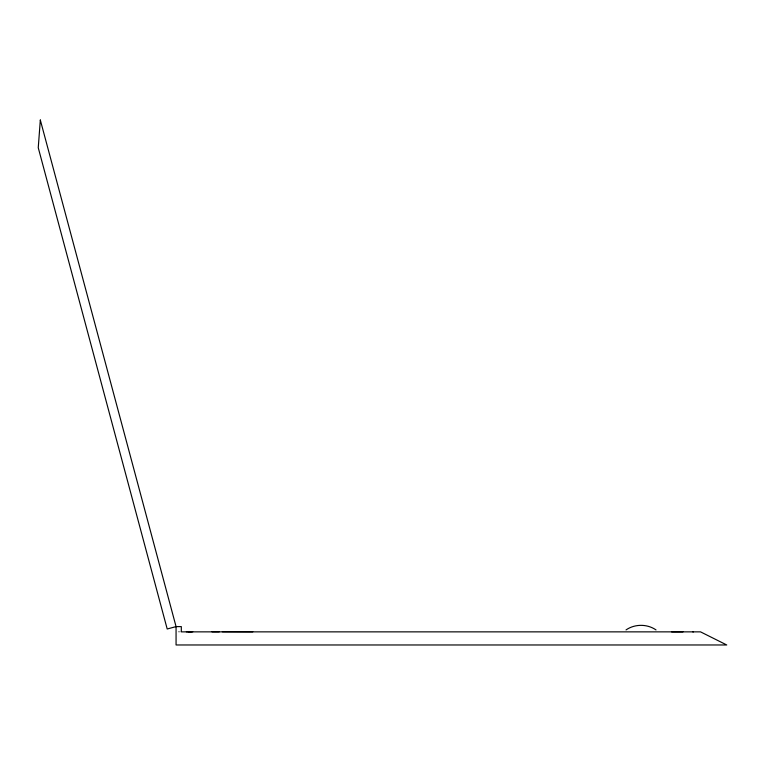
<?xml version="1.0" encoding="UTF-8"?>
<svg xmlns="http://www.w3.org/2000/svg" width="765" height="765" viewBox="0 0 765 765"><rect width="100%" height="100%" fill="white"/><g stroke="black" fill="none" stroke-linecap="round" stroke-linejoin="round"><path stroke-width="0.57" stroke-dasharray="3.83 2.87" d="M178.168 631.861L180.263 631.861"/><path stroke-width="1.15" d="M626.038 629.92C634.835 623.829 647.219 623.829 656.016 629.92M188.601 631.794L191.087 631.794M211.991 631.794L219.259 631.794M222.347 631.727L252.813 631.804M671.632 631.861L682.973 631.852M186.392 631.804L192.77 631.814M692.784 631.861L693.444 631.861M40.325 120.029L38.25 147.731L167.2 628.993L176.065 626.611L181.315 626.611L181.315 631.861L700.53 631.861L726.75 644.971L176.065 644.971L176.065 626.611L40.325 120.029"/></g></svg>
